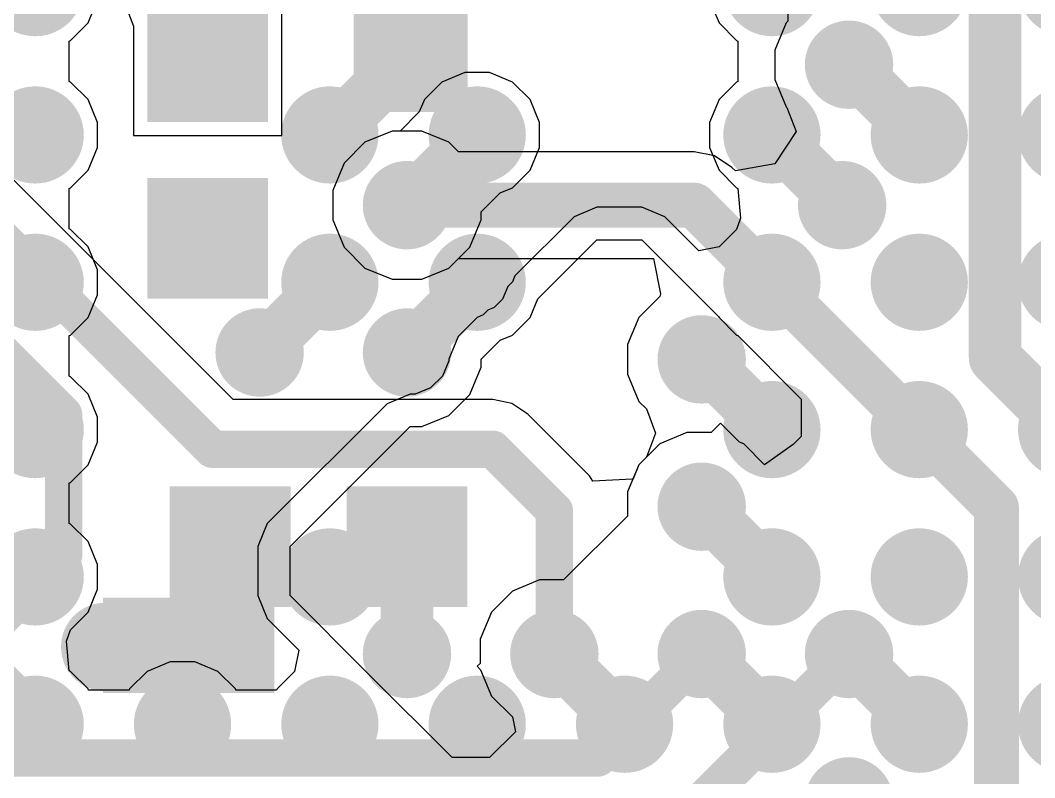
# Model space of a CAD drawing. Header units: millimetres. Extents: x -8 to 96, y -10 to 27.
# Drawn here: x 5.231 to 8.673, y 15.646 to 18.217 of the extents above; entities that cross this region are included whole.
import ezdxf

# ---------------------------------------------------------------- set-up
doc = ezdxf.new("R2010")
doc.units = ezdxf.units.MM
for name, color, linetype in [('BottomLayer', 5, 'Continuous'), ('BottomPaste', 16, 'Continuous'), ('BottomSolder', 6, 'Continuous'), ('TopLayer', 1, 'Continuous'), ('TopPaste', 8, 'Continuous'), ('TopSolder', 216, 'Continuous'), ('ViaHoleLayer', 16, 'Continuous')]:
    doc.layers.add(name, color=color, linetype=linetype)

# ---------------------------------------------------------------- blocks, each defined once
blk = doc.blocks.new('82_VFBGA_10')
at = {"layer": 'TopLayer'}
h = blk.add_hatch(color=1, dxfattribs=at)
edge = h.paths.add_edge_path()
edge.add_arc((-1.25, 0.25), 0.11, 0, 360)
h = blk.add_hatch(color=1, dxfattribs=at)
edge = h.paths.add_edge_path()
edge.add_arc((-0.25, 0.25), 0.11, 0, 360)
h = blk.add_hatch(color=1, dxfattribs=at)
edge = h.paths.add_edge_path()
edge.add_arc((0.25, 0.25), 0.11, 0, 360)
h = blk.add_hatch(color=1, dxfattribs=at)
edge = h.paths.add_edge_path()
edge.add_arc((1.25, 0.25), 0.11, 0, 360)
h = blk.add_hatch(color=1, dxfattribs=at)
edge = h.paths.add_edge_path()
edge.add_arc((1.75, 0.25), 0.11, 0, 360)
h = blk.add_hatch(color=1, dxfattribs=at)
edge = h.paths.add_edge_path()
edge.add_arc((2.25, 0.25), 0.11, 0, 360)
h = blk.add_hatch(color=1, dxfattribs=at)
edge = h.paths.add_edge_path()
edge.add_arc((-1.25, -0.25), 0.11, 0, 360)
h = blk.add_hatch(color=1, dxfattribs=at)
edge = h.paths.add_edge_path()
edge.add_arc((-0.25, -0.25), 0.11, 0, 360)
h = blk.add_hatch(color=1, dxfattribs=at)
edge = h.paths.add_edge_path()
edge.add_arc((0.25, -0.25), 0.11, 0, 360)
h = blk.add_hatch(color=1, dxfattribs=at)
edge = h.paths.add_edge_path()
edge.add_arc((1.25, -0.25), 0.11, 0, 360)
h = blk.add_hatch(color=1, dxfattribs=at)
edge = h.paths.add_edge_path()
edge.add_arc((1.75, -0.25), 0.11, 0, 360)
h = blk.add_hatch(color=1, dxfattribs=at)
edge = h.paths.add_edge_path()
edge.add_arc((2.25, -0.25), 0.11, 0, 360)
h = blk.add_hatch(color=1, dxfattribs=at)
edge = h.paths.add_edge_path()
edge.add_arc((-1.25, -0.75), 0.11, 0, 360)
h = blk.add_hatch(color=1, dxfattribs=at)
edge = h.paths.add_edge_path()
edge.add_arc((1.25, -0.75), 0.11, 0, 360)
h = blk.add_hatch(color=1, dxfattribs=at)
edge = h.paths.add_edge_path()
edge.add_arc((1.75, -0.75), 0.11, 0, 360)
h = blk.add_hatch(color=1, dxfattribs=at)
edge = h.paths.add_edge_path()
edge.add_arc((2.25, -0.75), 0.11, 0, 360)
h = blk.add_hatch(color=1, dxfattribs=at)
edge = h.paths.add_edge_path()
edge.add_arc((-1.25, -1.25), 0.11, 0, 360)
h = blk.add_hatch(color=1, dxfattribs=at)
edge = h.paths.add_edge_path()
edge.add_arc((-0.25, -1.25), 0.11, 0, 360)
h = blk.add_hatch(color=1, dxfattribs=at)
edge = h.paths.add_edge_path()
edge.add_arc((1.25, -1.25), 0.11, 0, 360)
h = blk.add_hatch(color=1, dxfattribs=at)
edge = h.paths.add_edge_path()
edge.add_arc((1.75, -1.25), 0.11, 0, 360)
h = blk.add_hatch(color=1, dxfattribs=at)
edge = h.paths.add_edge_path()
edge.add_arc((2.25, -1.25), 0.11, 0, 360)
h = blk.add_hatch(color=1, dxfattribs=at)
edge = h.paths.add_edge_path()
edge.add_arc((-1.25, -1.75), 0.11, 0, 360)
h = blk.add_hatch(color=1, dxfattribs=at)
edge = h.paths.add_edge_path()
edge.add_arc((-0.75, -1.75), 0.11, 0, 360)
h = blk.add_hatch(color=1, dxfattribs=at)
edge = h.paths.add_edge_path()
edge.add_arc((-0.25, -1.75), 0.11, 0, 360)
h = blk.add_hatch(color=1, dxfattribs=at)
edge = h.paths.add_edge_path()
edge.add_arc((0.25, -1.75), 0.11, 0, 360)
h = blk.add_hatch(color=1, dxfattribs=at)
edge = h.paths.add_edge_path()
edge.add_arc((0.75, -1.75), 0.11, 0, 360)
h = blk.add_hatch(color=1, dxfattribs=at)
edge = h.paths.add_edge_path()
edge.add_arc((1.25, -1.75), 0.11, 0, 360)
h = blk.add_hatch(color=1, dxfattribs=at)
edge = h.paths.add_edge_path()
edge.add_arc((1.75, -1.75), 0.11, 0, 360)
h = blk.add_hatch(color=1, dxfattribs=at)
edge = h.paths.add_edge_path()
edge.add_arc((2.25, -1.75), 0.11, 0, 360)
at = {"layer": 'TopPaste'}
h = blk.add_hatch(color=8, dxfattribs=at)
edge = h.paths.add_edge_path()
edge.add_arc((-1.25, 0.25), 0.11, 0, 360)
h = blk.add_hatch(color=8, dxfattribs=at)
edge = h.paths.add_edge_path()
edge.add_arc((-0.25, 0.25), 0.11, 0, 360)
h = blk.add_hatch(color=8, dxfattribs=at)
edge = h.paths.add_edge_path()
edge.add_arc((0.25, 0.25), 0.11, 0, 360)
h = blk.add_hatch(color=8, dxfattribs=at)
edge = h.paths.add_edge_path()
edge.add_arc((1.25, 0.25), 0.11, 0, 360)
h = blk.add_hatch(color=8, dxfattribs=at)
edge = h.paths.add_edge_path()
edge.add_arc((1.75, 0.25), 0.11, 0, 360)
h = blk.add_hatch(color=8, dxfattribs=at)
edge = h.paths.add_edge_path()
edge.add_arc((2.25, 0.25), 0.11, 0, 360)
h = blk.add_hatch(color=8, dxfattribs=at)
edge = h.paths.add_edge_path()
edge.add_arc((-1.25, -0.25), 0.11, 0, 360)
h = blk.add_hatch(color=8, dxfattribs=at)
edge = h.paths.add_edge_path()
edge.add_arc((-0.25, -0.25), 0.11, 0, 360)
h = blk.add_hatch(color=8, dxfattribs=at)
edge = h.paths.add_edge_path()
edge.add_arc((0.25, -0.25), 0.11, 0, 360)
h = blk.add_hatch(color=8, dxfattribs=at)
edge = h.paths.add_edge_path()
edge.add_arc((1.25, -0.25), 0.11, 0, 360)
h = blk.add_hatch(color=8, dxfattribs=at)
edge = h.paths.add_edge_path()
edge.add_arc((1.75, -0.25), 0.11, 0, 360)
h = blk.add_hatch(color=8, dxfattribs=at)
edge = h.paths.add_edge_path()
edge.add_arc((2.25, -0.25), 0.11, 0, 360)
h = blk.add_hatch(color=8, dxfattribs=at)
edge = h.paths.add_edge_path()
edge.add_arc((-1.25, -0.75), 0.11, 0, 360)
h = blk.add_hatch(color=8, dxfattribs=at)
edge = h.paths.add_edge_path()
edge.add_arc((1.25, -0.75), 0.11, 0, 360)
h = blk.add_hatch(color=8, dxfattribs=at)
edge = h.paths.add_edge_path()
edge.add_arc((1.75, -0.75), 0.11, 0, 360)
h = blk.add_hatch(color=8, dxfattribs=at)
edge = h.paths.add_edge_path()
edge.add_arc((2.25, -0.75), 0.11, 0, 360)
h = blk.add_hatch(color=8, dxfattribs=at)
edge = h.paths.add_edge_path()
edge.add_arc((-1.25, -1.25), 0.11, 0, 360)
h = blk.add_hatch(color=8, dxfattribs=at)
edge = h.paths.add_edge_path()
edge.add_arc((-0.25, -1.25), 0.11, 0, 360)
h = blk.add_hatch(color=8, dxfattribs=at)
edge = h.paths.add_edge_path()
edge.add_arc((1.25, -1.25), 0.11, 0, 360)
h = blk.add_hatch(color=8, dxfattribs=at)
edge = h.paths.add_edge_path()
edge.add_arc((1.75, -1.25), 0.11, 0, 360)
h = blk.add_hatch(color=8, dxfattribs=at)
edge = h.paths.add_edge_path()
edge.add_arc((2.25, -1.25), 0.11, 0, 360)
h = blk.add_hatch(color=8, dxfattribs=at)
edge = h.paths.add_edge_path()
edge.add_arc((-1.25, -1.75), 0.11, 0, 360)
h = blk.add_hatch(color=8, dxfattribs=at)
edge = h.paths.add_edge_path()
edge.add_arc((-0.75, -1.75), 0.11, 0, 360)
h = blk.add_hatch(color=8, dxfattribs=at)
edge = h.paths.add_edge_path()
edge.add_arc((-0.25, -1.75), 0.11, 0, 360)
h = blk.add_hatch(color=8, dxfattribs=at)
edge = h.paths.add_edge_path()
edge.add_arc((0.25, -1.75), 0.11, 0, 360)
h = blk.add_hatch(color=8, dxfattribs=at)
edge = h.paths.add_edge_path()
edge.add_arc((0.75, -1.75), 0.11, 0, 360)
h = blk.add_hatch(color=8, dxfattribs=at)
edge = h.paths.add_edge_path()
edge.add_arc((1.25, -1.75), 0.11, 0, 360)
h = blk.add_hatch(color=8, dxfattribs=at)
edge = h.paths.add_edge_path()
edge.add_arc((1.75, -1.75), 0.11, 0, 360)
h = blk.add_hatch(color=8, dxfattribs=at)
edge = h.paths.add_edge_path()
edge.add_arc((2.25, -1.75), 0.11, 0, 360)
at = {"layer": 'TopSolder'}
h = blk.add_hatch(color=216, dxfattribs=at)
edge = h.paths.add_edge_path()
edge.add_arc((-1.25, 0.75), 0.165, 0, 360)
h = blk.add_hatch(color=216, dxfattribs=at)
edge = h.paths.add_edge_path()
edge.add_arc((1.25, 0.75), 0.165, 0, 360)
h = blk.add_hatch(color=216, dxfattribs=at)
edge = h.paths.add_edge_path()
edge.add_arc((1.75, 0.75), 0.165, 0, 360)
h = blk.add_hatch(color=216, dxfattribs=at)
edge = h.paths.add_edge_path()
edge.add_arc((2.25, 0.75), 0.165, 0, 360)
h = blk.add_hatch(color=216, dxfattribs=at)
edge = h.paths.add_edge_path()
edge.add_arc((-1.25, 0.25), 0.165, 0, 360)
h = blk.add_hatch(color=216, dxfattribs=at)
edge = h.paths.add_edge_path()
edge.add_arc((-0.25, 0.25), 0.165, 0, 360)
h = blk.add_hatch(color=216, dxfattribs=at)
edge = h.paths.add_edge_path()
edge.add_arc((0.25, 0.25), 0.165, 0, 360)
h = blk.add_hatch(color=216, dxfattribs=at)
edge = h.paths.add_edge_path()
edge.add_arc((1.25, 0.25), 0.165, 0, 360)
h = blk.add_hatch(color=216, dxfattribs=at)
edge = h.paths.add_edge_path()
edge.add_arc((1.75, 0.25), 0.165, 0, 360)
h = blk.add_hatch(color=216, dxfattribs=at)
edge = h.paths.add_edge_path()
edge.add_arc((2.25, 0.25), 0.165, 0, 360)
h = blk.add_hatch(color=216, dxfattribs=at)
edge = h.paths.add_edge_path()
edge.add_arc((-1.25, -0.25), 0.165, 0, 360)
h = blk.add_hatch(color=216, dxfattribs=at)
edge = h.paths.add_edge_path()
edge.add_arc((-0.25, -0.25), 0.165, 0, 360)
h = blk.add_hatch(color=216, dxfattribs=at)
edge = h.paths.add_edge_path()
edge.add_arc((0.25, -0.25), 0.165, 0, 360)
h = blk.add_hatch(color=216, dxfattribs=at)
edge = h.paths.add_edge_path()
edge.add_arc((1.25, -0.25), 0.165, 0, 360)
h = blk.add_hatch(color=216, dxfattribs=at)
edge = h.paths.add_edge_path()
edge.add_arc((1.75, -0.25), 0.165, 0, 360)
h = blk.add_hatch(color=216, dxfattribs=at)
edge = h.paths.add_edge_path()
edge.add_arc((2.25, -0.25), 0.165, 0, 360)
h = blk.add_hatch(color=216, dxfattribs=at)
edge = h.paths.add_edge_path()
edge.add_arc((-1.25, -0.75), 0.165, 0, 360)
h = blk.add_hatch(color=216, dxfattribs=at)
edge = h.paths.add_edge_path()
edge.add_arc((1.25, -0.75), 0.165, 0, 360)
h = blk.add_hatch(color=216, dxfattribs=at)
edge = h.paths.add_edge_path()
edge.add_arc((1.75, -0.75), 0.165, 0, 360)
h = blk.add_hatch(color=216, dxfattribs=at)
edge = h.paths.add_edge_path()
edge.add_arc((2.25, -0.75), 0.165, 0, 360)
h = blk.add_hatch(color=216, dxfattribs=at)
edge = h.paths.add_edge_path()
edge.add_arc((-1.25, -1.25), 0.165, 0, 360)
h = blk.add_hatch(color=216, dxfattribs=at)
edge = h.paths.add_edge_path()
edge.add_arc((-0.25, -1.25), 0.165, 0, 360)
h = blk.add_hatch(color=216, dxfattribs=at)
edge = h.paths.add_edge_path()
edge.add_arc((1.25, -1.25), 0.165, 0, 360)
h = blk.add_hatch(color=216, dxfattribs=at)
edge = h.paths.add_edge_path()
edge.add_arc((1.75, -1.25), 0.165, 0, 360)
h = blk.add_hatch(color=216, dxfattribs=at)
edge = h.paths.add_edge_path()
edge.add_arc((2.25, -1.25), 0.165, 0, 360)
h = blk.add_hatch(color=216, dxfattribs=at)
edge = h.paths.add_edge_path()
edge.add_arc((-1.25, -1.75), 0.165, 0, 360)
h = blk.add_hatch(color=216, dxfattribs=at)
edge = h.paths.add_edge_path()
edge.add_arc((-0.75, -1.75), 0.165, 0, 360)
h = blk.add_hatch(color=216, dxfattribs=at)
edge = h.paths.add_edge_path()
edge.add_arc((-0.25, -1.75), 0.165, 0, 360)
h = blk.add_hatch(color=216, dxfattribs=at)
edge = h.paths.add_edge_path()
edge.add_arc((0.25, -1.75), 0.165, 0, 360)
h = blk.add_hatch(color=216, dxfattribs=at)
edge = h.paths.add_edge_path()
edge.add_arc((0.75, -1.75), 0.165, 0, 360)
h = blk.add_hatch(color=216, dxfattribs=at)
edge = h.paths.add_edge_path()
edge.add_arc((1.25, -1.75), 0.165, 0, 360)
h = blk.add_hatch(color=216, dxfattribs=at)
edge = h.paths.add_edge_path()
edge.add_arc((1.75, -1.75), 0.165, 0, 360)
h = blk.add_hatch(color=216, dxfattribs=at)
edge = h.paths.add_edge_path()
edge.add_arc((2.25, -1.75), 0.165, 0, 360)
blk = doc.blocks.new('C___0201_B_78')
at = {"layer": 'BottomLayer'}
for points in [[(-0.45, 0.15), (-0.15, 0.15), (-0.15, -0.15), (-0.45, -0.15)], [(0.15, 0.15), (0.45, 0.15), (0.45, -0.15), (0.15, -0.15)]]:
    blk.add_hatch(color=5, dxfattribs=at).paths.add_polyline_path(points)
at = {"layer": 'BottomPaste'}
for points in [[(-0.45, 0.15), (-0.15, 0.15), (-0.15, -0.15), (-0.45, -0.15)], [(0.15, 0.15), (0.45, 0.15), (0.45, -0.15), (0.15, -0.15)]]:
    blk.add_hatch(color=16, dxfattribs=at).paths.add_polyline_path(points)
at = {"layer": 'BottomSolder'}
for points in [[(-0.505, 0.205), (-0.095, 0.205), (-0.095, -0.205), (-0.505, -0.205)], [(0.095, 0.205), (0.505, 0.205), (0.505, -0.205), (0.095, -0.205)]]:
    blk.add_hatch(color=6, dxfattribs=at).paths.add_polyline_path(points)
blk = doc.blocks.new('C___0201_B_80')
at = {"layer": 'BottomLayer'}
for points in [[(-0.45, 0.15), (-0.15, 0.15), (-0.15, -0.15), (-0.45, -0.15)], [(0.15, 0.15), (0.45, 0.15), (0.45, -0.15), (0.15, -0.15)]]:
    blk.add_hatch(color=5, dxfattribs=at).paths.add_polyline_path(points)
at = {"layer": 'BottomPaste'}
for points in [[(-0.45, 0.15), (-0.15, 0.15), (-0.15, -0.15), (-0.45, -0.15)], [(0.15, 0.15), (0.45, 0.15), (0.45, -0.15), (0.15, -0.15)]]:
    blk.add_hatch(color=16, dxfattribs=at).paths.add_polyline_path(points)
at = {"layer": 'BottomSolder'}
for points in [[(-0.505, 0.205), (-0.095, 0.205), (-0.095, -0.205), (-0.505, -0.205)], [(0.095, 0.205), (0.505, 0.205), (0.505, -0.205), (0.095, -0.205)]]:
    blk.add_hatch(color=6, dxfattribs=at).paths.add_polyline_path(points)

msp = doc.modelspace()

# ---------------------------------------------------------------- hatches: boundary and pattern name
at = {"layer": 'BottomLayer'}
for points in [[(6.362, 17.9054), (6.7492, 17.9054), (6.7492, 19.2224), (6.362, 19.2224)], [(5.7935, 15.9343), (6.0935, 15.9343), (6.0935, 16.5808), (5.7935, 16.5808)], [(5.5118, 15.9343), (6.0935, 15.9343), (6.0935, 16.257), (5.5118, 16.257)]]:
    msp.add_hatch(color=5, dxfattribs=at).paths.add_polyline_path(points)
h = msp.add_hatch(color=5, dxfattribs=at)
edge = h.paths.add_edge_path()
edge.add_arc((6.5201, 18.0661), 0.15, 0, 360)
h = msp.add_hatch(color=5, dxfattribs=at)
edge = h.paths.add_edge_path()
edge.add_arc((8.0435, 18.0661), 0.15, 0, 360)
h = msp.add_hatch(color=5, dxfattribs=at)
edge = h.paths.add_edge_path()
edge.add_arc((6.5435, 17.5895), 0.15, 0, 360)
h = msp.add_hatch(color=5, dxfattribs=at)
edge = h.paths.add_edge_path()
edge.add_arc((8.0201, 17.5895), 0.15, 0, 360)
h = msp.add_hatch(color=5, dxfattribs=at)
edge = h.paths.add_edge_path()
edge.add_arc((6.0435, 17.0895), 0.15, 0, 360)
h = msp.add_hatch(color=5, dxfattribs=at)
edge = h.paths.add_edge_path()
edge.add_arc((6.5435, 17.0895), 0.15, 0, 360)
h = msp.add_hatch(color=5, dxfattribs=at)
edge = h.paths.add_edge_path()
edge.add_arc((7.5435, 17.0661), 0.15, 0, 360)
h = msp.add_hatch(color=5, dxfattribs=at)
edge = h.paths.add_edge_path()
edge.add_arc((7.5435, 16.5661), 0.15, 0, 360)
h = msp.add_hatch(color=5, dxfattribs=at)
edge = h.paths.add_edge_path()
edge.add_arc((5.5195, 16.0901), 0.15, 0, 360)
h = msp.add_hatch(color=5, dxfattribs=at)
edge = h.paths.add_edge_path()
edge.add_arc((6.5435, 16.0661), 0.15, 0, 360)
h = msp.add_hatch(color=5, dxfattribs=at)
edge = h.paths.add_edge_path()
edge.add_arc((7.0435, 16.0661), 0.15, 0, 360)
h = msp.add_hatch(color=5, dxfattribs=at)
edge = h.paths.add_edge_path()
edge.add_arc((7.5435, 16.0661), 0.15, 0, 360)
h = msp.add_hatch(color=5, dxfattribs=at)
edge = h.paths.add_edge_path()
edge.add_arc((8.0435, 16.0661), 0.15, 0, 360)
h = msp.add_hatch(color=5, dxfattribs=at)
edge = h.paths.add_edge_path()
edge.add_arc((8.0435, 15.5661), 0.15, 0, 360)
at = {"layer": 'TopLayer'}
h = msp.add_hatch(color=1, dxfattribs=at)
edge = h.paths.add_edge_path()
edge.add_arc((6.5201, 18.0661), 0.15, 0, 360)
h = msp.add_hatch(color=1, dxfattribs=at)
edge = h.paths.add_edge_path()
edge.add_arc((8.0435, 18.0661), 0.15, 0, 360)
h = msp.add_hatch(color=1, dxfattribs=at)
edge = h.paths.add_edge_path()
edge.add_arc((6.5435, 17.5895), 0.15, 0, 360)
h = msp.add_hatch(color=1, dxfattribs=at)
edge = h.paths.add_edge_path()
edge.add_arc((8.0201, 17.5895), 0.15, 0, 360)
h = msp.add_hatch(color=1, dxfattribs=at)
edge = h.paths.add_edge_path()
edge.add_arc((6.0435, 17.0895), 0.15, 0, 360)
h = msp.add_hatch(color=1, dxfattribs=at)
edge = h.paths.add_edge_path()
edge.add_arc((6.5435, 17.0895), 0.15, 0, 360)
h = msp.add_hatch(color=1, dxfattribs=at)
edge = h.paths.add_edge_path()
edge.add_arc((7.5435, 17.0661), 0.15, 0, 360)
h = msp.add_hatch(color=1, dxfattribs=at)
edge = h.paths.add_edge_path()
edge.add_arc((7.5435, 16.5661), 0.15, 0, 360)
h = msp.add_hatch(color=1, dxfattribs=at)
edge = h.paths.add_edge_path()
edge.add_arc((5.5195, 16.0901), 0.15, 0, 360)
h = msp.add_hatch(color=1, dxfattribs=at)
edge = h.paths.add_edge_path()
edge.add_arc((6.5435, 16.0661), 0.15, 0, 360)
h = msp.add_hatch(color=1, dxfattribs=at)
edge = h.paths.add_edge_path()
edge.add_arc((7.0435, 16.0661), 0.15, 0, 360)
h = msp.add_hatch(color=1, dxfattribs=at)
edge = h.paths.add_edge_path()
edge.add_arc((7.5435, 16.0661), 0.15, 0, 360)
h = msp.add_hatch(color=1, dxfattribs=at)
edge = h.paths.add_edge_path()
edge.add_arc((8.0435, 16.0661), 0.15, 0, 360)
h = msp.add_hatch(color=1, dxfattribs=at)
edge = h.paths.add_edge_path()
edge.add_arc((8.0435, 15.5661), 0.15, 0, 360)
at = {"layer": 'ViaHoleLayer'}
h = msp.add_hatch(color=16, dxfattribs=at)
edge = h.paths.add_edge_path()
edge.add_arc((6.5201, 18.0661), 0.075, 0, 360)
h = msp.add_hatch(color=16, dxfattribs=at)
edge = h.paths.add_edge_path()
edge.add_arc((8.0435, 18.0661), 0.075, 0, 360)
h = msp.add_hatch(color=16, dxfattribs=at)
edge = h.paths.add_edge_path()
edge.add_arc((6.5435, 17.5895), 0.075, 0, 360)
h = msp.add_hatch(color=16, dxfattribs=at)
edge = h.paths.add_edge_path()
edge.add_arc((8.0201, 17.5895), 0.075, 0, 360)
h = msp.add_hatch(color=16, dxfattribs=at)
edge = h.paths.add_edge_path()
edge.add_arc((6.0435, 17.0895), 0.075, 0, 360)
h = msp.add_hatch(color=16, dxfattribs=at)
edge = h.paths.add_edge_path()
edge.add_arc((6.5435, 17.0895), 0.075, 0, 360)
h = msp.add_hatch(color=16, dxfattribs=at)
edge = h.paths.add_edge_path()
edge.add_arc((7.5435, 17.0661), 0.075, 0, 360)
h = msp.add_hatch(color=16, dxfattribs=at)
edge = h.paths.add_edge_path()
edge.add_arc((7.5435, 16.5661), 0.075, 0, 360)
h = msp.add_hatch(color=16, dxfattribs=at)
edge = h.paths.add_edge_path()
edge.add_arc((5.5195, 16.0901), 0.075, 0, 360)
h = msp.add_hatch(color=16, dxfattribs=at)
edge = h.paths.add_edge_path()
edge.add_arc((6.5435, 16.0661), 0.075, 0, 360)
h = msp.add_hatch(color=16, dxfattribs=at)
edge = h.paths.add_edge_path()
edge.add_arc((7.0435, 16.0661), 0.075, 0, 360)
h = msp.add_hatch(color=16, dxfattribs=at)
edge = h.paths.add_edge_path()
edge.add_arc((7.5435, 16.0661), 0.075, 0, 360)
h = msp.add_hatch(color=16, dxfattribs=at)
edge = h.paths.add_edge_path()
edge.add_arc((8.0435, 16.0661), 0.075, 0, 360)

# ---------------------------------------------------------------- linework, layer by layer
at = {"layer": 'BottomLayer'}
for p, q in [((7.8334, 18.3519), (7.8361, 18.2145)), ((5.5701, 18.3145), (5.6158, 18.1972)), ((6.119, 17.8254), (6.119, 18.3286)), ((7.8361, 18.2145), (7.8302, 18.2086)), ((5.6158, 18.1972), (5.6158, 17.8254)), ((7.8302, 18.2086), (7.7919, 18.1161)), ((7.7919, 18.1161), (7.7919, 18.0161)), ((5.9535, 16.9294), (4.8395, 18.0433)), ((7.7919, 18.0161), (7.8302, 17.9236)), ((7.8302, 17.9236), (7.8323, 17.9215)), ((7.8323, 17.9215), (7.8635, 17.8397)), ((6.4935, 17.8411), (6.401, 17.8028)), ((6.5936, 17.8411), (6.4935, 17.8411)), ((6.686, 17.8028), (6.5936, 17.8411)), ((7.8635, 17.8397), (7.792, 17.7294)), ((5.6158, 17.8254), (6.119, 17.8254)), ((6.401, 17.8028), (6.3302, 17.7321)), ((6.7181, 17.7708), (6.686, 17.8028)), ((7.518, 17.7708), (6.7181, 17.7708)), ((7.5874, 17.757), (7.518, 17.7708)), ((6.3302, 17.7321), (6.2919, 17.6396)), ((7.6462, 17.7177), (7.5874, 17.757)), ((7.792, 17.7294), (7.6584, 17.7055)), ((7.6584, 17.7055), (7.6462, 17.7177)), ((6.2919, 17.6396), (6.2919, 17.5395)), ((6.2919, 17.5395), (6.3302, 17.447)), ((6.3302, 17.447), (6.401, 17.3762)), ((6.686, 17.3762), (6.7181, 17.4083)), ((6.7181, 17.4083), (7.3802, 17.4083)), ((7.3802, 17.4083), (7.404, 17.2887)), ((6.401, 17.3762), (6.4935, 17.3379)), ((6.5936, 17.3379), (6.686, 17.3762)), ((6.4935, 17.3379), (6.5936, 17.3379)), ((7.404, 17.2887), (7.401, 17.2794)), ((7.401, 17.2794), (7.3302, 17.2086)), ((7.3302, 17.2086), (7.2919, 17.1161)), ((7.2919, 17.1161), (7.2919, 17.0161)), ((7.2919, 17.0161), (7.3302, 16.9236)), ((6.8345, 16.9294), (5.9535, 16.9294)), ((6.8989, 16.9165), (6.8345, 16.9294)), ((6.9535, 16.88), (6.8989, 16.9165)), ((7.3302, 16.9236), (7.3557, 16.8981)), ((7.1626, 16.671), (6.9535, 16.88)), ((7.3557, 16.8981), (7.387, 16.8161)), ((7.387, 16.8161), (7.3557, 16.7341)), ((7.3557, 16.7341), (7.3302, 16.7086)), ((7.3302, 16.7086), (7.3105, 16.6609)), ((7.1746, 16.653), (7.1626, 16.671)), ((7.3105, 16.6609), (7.3076, 16.6597)), ((7.3076, 16.6597), (7.1746, 16.653))]:
    msp.add_line(p, q, dxfattribs=at)
for points, const_width in [([(5.8674, 18.077), (5.8674, 18.4619)], 0.1778), ([(8.5388, 17.0708), (8.5388, 18.4374)], 0.1778), ([(4.6712, 17.9736), (5.8838, 16.761)], 0.127), ([(4.3772, 17.8801), (5.3782, 16.8791)], 0.127), ([(6.5435, 17.5895), (7.518, 17.5895)], 0.1524), ([(7.518, 17.5895), (8.5435, 16.564)], 0.1524), ([(8.5388, 17.0708), (9.0201, 16.5895)], 0.1778), ([(5.3782, 16.4008), (5.3782, 16.8791)], 0.127), ([(5.8838, 16.761), (6.8345, 16.761)], 0.127), ([(6.8345, 16.761), (7.0435, 16.552)], 0.127), ([(8.5435, 13.0518), (8.5435, 16.564)], 0.1524), ([(7.0435, 16.0661), (7.0435, 16.552)], 0.127), ([(6.5435, 16.0661), (6.5435, 16.4308)], 0.1778), ([(5.0435, 16.0661), (5.3782, 16.4008)], 0.127), ([(7.1907, 15.7133), (7.5435, 16.0661)], 0.127), ([(7.4176, 15.4402), (8.0435, 16.0661)], 0.127), ([(2.9709, 15.7133), (7.1907, 15.7133)], 0.127)]:
    msp.add_lwpolyline(points, dxfattribs=dict(at, const_width=const_width))
for points, const_width in [([(5.823, 18.077, 1), (5.9119, 18.077, 1)], 0.0889), ([(6.5054, 17.5895, 1), (6.5816, 17.5895, 1)], 0.0762), ([(7.4799, 17.5895, 1), (7.5561, 17.5895, 1)], 0.0762), ([(7.4799, 17.5895, 1), (7.5561, 17.5895, 1)], 0.0762), ([(8.4944, 17.0708, 1), (8.5833, 17.0708, 1)], 0.0889), ([(8.4944, 17.0708, 1), (8.5833, 17.0708, 1)], 0.0889), ([(5.3464, 16.8791, 1), (5.4099, 16.8791, 1)], 0.0635), ([(5.3464, 16.8791, 1), (5.4099, 16.8791, 1)], 0.0635), ([(5.852, 16.761, 1), (5.9155, 16.761, 1)], 0.0635), ([(5.852, 16.761, 1), (5.9155, 16.761, 1)], 0.0635), ([(6.8027, 16.761, 1), (6.8662, 16.761, 1)], 0.0635), ([(6.8027, 16.761, 1), (6.8662, 16.761, 1)], 0.0635), ([(8.5054, 16.564, 1), (8.5816, 16.564, 1)], 0.0762), ([(8.5054, 16.564, 1), (8.5816, 16.564, 1)], 0.0762), ([(7.0118, 16.552, 1), (7.0753, 16.552, 1)], 0.0635), ([(7.0118, 16.552, 1), (7.0753, 16.552, 1)], 0.0635), ([(6.4991, 16.4308, 1), (6.588, 16.4308, 1)], 0.0889), ([(5.3464, 16.4008, 1), (5.4099, 16.4008, 1)], 0.0635), ([(5.3464, 16.4008, 1), (5.4099, 16.4008, 1)], 0.0635), ([(6.4991, 16.0661, 1), (6.588, 16.0661, 1)], 0.0889), ([(7.0118, 16.0661, 1), (7.0753, 16.0661, 1)], 0.0635), ([(7.5118, 16.0661, 1), (7.5753, 16.0661, 1)], 0.0635), ([(8.0118, 16.0661, 1), (8.0753, 16.0661, 1)], 0.0635), ([(7.159, 15.7133, 1), (7.2225, 15.7133, 1)], 0.0635), ([(7.159, 15.7133, 1), (7.2225, 15.7133, 1)], 0.0635)]:
    msp.add_lwpolyline(points, format="xyb", close=True, dxfattribs=dict(at, const_width=const_width))
at = {"layer": 'TopLayer'}
for p, q in [((5.4612, 18.208), (5.4786, 18.2499)), ((7.5851, 18.2499), (7.6024, 18.208)), ((5.4017, 18.1484), (5.4612, 18.208)), ((7.6024, 18.208), (7.662, 18.1484)), ((5.3971, 18.1466), (5.4017, 18.1484)), ((5.3971, 18.0091), (5.3971, 18.1466)), ((7.662, 18.1484), (7.6665, 18.1466)), ((7.6665, 18.1466), (7.6665, 18.0091)), ((6.7397, 18.0394), (6.662, 18.0072)), ((6.8239, 18.0394), (6.7397, 18.0394)), ((6.9017, 18.0072), (6.8239, 18.0394)), ((5.4017, 18.0072), (5.3971, 18.0091)), ((5.4612, 17.9477), (5.4017, 18.0072)), ((6.662, 18.0072), (6.6024, 17.9477)), ((6.9612, 17.9477), (6.9017, 18.0072)), ((7.662, 18.0072), (7.6024, 17.9477)), ((7.6665, 18.0091), (7.662, 18.0072)), ((5.4934, 17.8699), (5.4612, 17.9477)), ((6.6024, 17.9477), (6.5851, 17.9058)), ((6.9934, 17.8699), (6.9612, 17.9477)), ((7.6024, 17.9477), (7.5702, 17.8699)), ((6.5851, 17.9058), (6.5204, 17.8411)), ((5.4934, 17.7857), (5.4934, 17.8699)), ((6.9934, 17.7857), (6.9934, 17.8699)), ((7.5702, 17.8699), (7.5702, 17.7857)), ((6.4935, 17.8411), (6.401, 17.8028)), ((6.5204, 17.8411), (6.4935, 17.8411)), ((6.401, 17.8028), (6.3302, 17.7321)), ((5.4612, 17.708), (5.4934, 17.7857)), ((6.9612, 17.708), (6.9934, 17.7857)), ((7.5702, 17.7857), (7.6024, 17.708)), ((6.3302, 17.7321), (6.2919, 17.6396)), ((5.4017, 17.6484), (5.4612, 17.708)), ((6.9017, 17.6484), (6.9612, 17.708)), ((7.6024, 17.708), (7.662, 17.6484)), ((5.3971, 17.6466), (5.4017, 17.6484)), ((5.3971, 17.5091), (5.3971, 17.6466)), ((6.2919, 17.6396), (6.2919, 17.5395)), ((6.7951, 17.5664), (6.8597, 17.6311)), ((6.8597, 17.6311), (6.9017, 17.6484)), ((7.662, 17.6484), (7.6665, 17.6466)), ((7.6665, 17.6466), (7.675, 17.5458)), ((6.7951, 17.5395), (6.7951, 17.5664)), ((7.1882, 17.5822), (7.1105, 17.55)), ((7.3406, 17.5822), (7.1882, 17.5822)), ((7.4184, 17.55), (7.3406, 17.5822)), ((6.2919, 17.5395), (6.3302, 17.447)), ((6.7568, 17.447), (6.7951, 17.5395)), ((7.1105, 17.55), (6.9098, 17.3493)), ((7.5342, 17.4341), (7.4184, 17.55)), ((7.675, 17.5458), (7.6619, 17.5072)), ((5.4017, 17.5072), (5.3971, 17.5091)), ((5.4612, 17.4477), (5.4017, 17.5072)), ((7.6619, 17.5072), (7.6024, 17.4477)), ((6.9875, 17.2715), (7.1882, 17.4722)), ((7.1882, 17.4722), (7.3406, 17.4722)), ((7.3406, 17.4722), (7.6007, 17.2121)), ((5.4934, 17.3699), (5.4612, 17.4477)), ((6.3302, 17.447), (6.401, 17.3762)), ((6.686, 17.3762), (6.7568, 17.447)), ((7.6024, 17.4477), (7.5342, 17.4341)), ((5.4934, 17.2857), (5.4934, 17.3699)), ((6.401, 17.3762), (6.4935, 17.3379)), ((6.5936, 17.3379), (6.686, 17.3762)), ((6.9098, 17.3493), (6.9014, 17.3291)), ((6.4935, 17.3379), (6.5936, 17.3379)), ((6.9014, 17.3291), (6.8859, 17.3136)), ((5.4612, 17.208), (5.4934, 17.2857)), ((6.8859, 17.3136), (6.868, 17.2703)), ((6.868, 17.2703), (6.8394, 17.2417)), ((6.9612, 17.208), (6.9875, 17.2715)), ((6.8022, 17.2172), (6.782, 17.2088)), ((6.8177, 17.2327), (6.8022, 17.2172)), ((6.8394, 17.2417), (6.8177, 17.2327)), ((7.6007, 17.2121), (7.6024, 17.208)), ((5.4017, 17.1484), (5.4612, 17.208)), ((6.782, 17.2088), (6.7174, 17.1442)), ((6.9017, 17.1484), (6.9612, 17.208)), ((7.6024, 17.208), (7.662, 17.1484)), ((5.3971, 17.1466), (5.4017, 17.1484)), ((5.3971, 17.0091), (5.3971, 17.1466)), ((6.7174, 17.1442), (6.6852, 17.0665)), ((6.8597, 17.1311), (6.9017, 17.1484)), ((7.662, 17.1484), (7.6661, 17.1467)), ((7.6661, 17.1467), (7.8815, 16.9314)), ((6.7951, 17.0665), (6.8597, 17.1311)), ((6.6852, 17.0614), (6.6636, 17.0093)), ((6.6852, 17.0665), (6.6852, 17.0614)), ((6.7568, 16.947), (6.7951, 17.0395)), ((6.7951, 17.0395), (6.7951, 17.0665)), ((5.4017, 17.0072), (5.3971, 17.0091)), ((5.4612, 16.9477), (5.4017, 17.0072)), ((6.6636, 17.0093), (6.6238, 16.9695)), ((5.4934, 16.8699), (5.4612, 16.9477)), ((6.5539, 16.9479), (6.4762, 16.9157)), ((6.5717, 16.9479), (6.5539, 16.9479)), ((6.6238, 16.9695), (6.5717, 16.9479)), ((6.686, 16.8762), (6.7568, 16.947)), ((6.4762, 16.9157), (6.0691, 16.5086)), ((7.8815, 16.9314), (7.8815, 16.8044)), ((5.4934, 16.7857), (5.4934, 16.8699)), ((6.5936, 16.8379), (6.686, 16.8762)), ((6.1468, 16.4308), (6.5539, 16.8379)), ((6.5539, 16.8379), (6.5936, 16.8379)), ((7.6073, 16.8499), (7.5751, 16.8177)), ((7.672, 16.7852), (7.6073, 16.8499)), ((7.4935, 16.8177), (7.401, 16.7794)), ((7.5751, 16.8177), (7.4935, 16.8177)), ((7.8815, 16.8044), (7.8542, 16.7771)), ((5.4612, 16.708), (5.4934, 16.7857)), ((7.401, 16.7794), (7.3302, 16.7086)), ((7.6861, 16.7794), (7.672, 16.7852)), ((7.7568, 16.7086), (7.6861, 16.7794)), ((7.8542, 16.7771), (7.7568, 16.7086)), ((5.4017, 16.6484), (5.4612, 16.708)), ((7.3302, 16.7086), (7.2919, 16.6161)), ((5.3971, 16.6466), (5.4017, 16.6484)), ((5.3971, 16.5091), (5.3971, 16.6466)), ((7.2919, 16.6161), (7.2919, 16.5345)), ((7.2919, 16.5345), (7.0751, 16.3177)), ((5.4017, 16.5072), (5.3971, 16.5091)), ((5.4612, 16.4477), (5.4017, 16.5072)), ((6.0691, 16.5086), (6.0368, 16.4308)), ((5.4934, 16.3699), (5.4612, 16.4477)), ((6.0368, 16.4308), (6.0368, 16.2645)), ((6.1468, 16.2645), (6.1468, 16.4308)), ((5.4934, 16.2857), (5.4934, 16.3699)), ((6.9935, 16.3177), (6.901, 16.2794)), ((7.0751, 16.3177), (6.9935, 16.3177)), ((5.4612, 16.208), (5.4934, 16.2857)), ((6.0368, 16.2645), (6.0691, 16.1868)), ((6.4121, 15.9993), (6.1468, 16.2645)), ((6.901, 16.2794), (6.8302, 16.2086)), ((5.4017, 16.1484), (5.4612, 16.208)), ((6.0691, 16.1868), (6.1763, 16.0795)), ((6.8302, 16.2086), (6.7919, 16.1161)), ((5.3886, 16.1099), (5.4017, 16.1484)), ((5.3971, 16.0091), (5.3886, 16.1099)), ((6.7919, 16.1161), (6.7919, 16.0345)), ((6.1763, 16.0795), (6.1619, 16.0072)), ((5.4017, 16.0072), (5.3971, 16.0091)), ((5.4612, 15.9477), (5.4017, 16.0072)), ((5.6619, 16.0072), (5.6024, 15.9477)), ((5.7397, 16.0394), (5.6619, 16.0072)), ((5.8239, 16.0394), (5.7397, 16.0394)), ((5.9017, 16.0072), (5.8239, 16.0394)), ((5.9612, 15.9477), (5.9017, 16.0072)), ((6.1619, 16.0072), (6.1024, 15.9477)), ((6.7919, 16.0345), (6.7818, 16.0244)), ((6.7818, 16.0244), (6.7932, 16.013)), ((6.7932, 16.013), (6.8302, 15.9236)), ((6.6969, 15.7144), (6.4121, 15.9993)), ((5.4631, 15.9431), (5.4612, 15.9477)), ((5.6005, 15.9431), (5.4631, 15.9431)), ((5.6024, 15.9477), (5.6005, 15.9431)), ((5.9631, 15.9431), (5.9612, 15.9477)), ((6.1005, 15.9431), (5.9631, 15.9431)), ((6.1024, 15.9477), (6.1005, 15.9431)), ((6.8302, 15.9236), (6.901, 15.8528)), ((6.901, 15.8528), (6.9112, 15.8016)), ((6.9112, 15.8016), (6.8239, 15.7144)), ((6.8239, 15.7144), (6.6969, 15.7144))]:
    msp.add_line(p, q, dxfattribs=at)
for points, const_width in [([(6.2818, 17.8278), (6.5201, 18.0661)], 0.1778), ([(8.0435, 18.0661), (8.2818, 17.8278)], 0.1778), ([(6.2818, 17.8207), (6.2818, 17.8278)], 0.1524), ([(6.5435, 17.5895), (6.7818, 17.8278)], 0.1778), ([(7.7818, 17.8278), (8.0201, 17.5895)], 0.1778), ([(6.0435, 17.0895), (6.2818, 17.3278)], 0.1778), ([(6.2818, 17.3278), (6.2818, 17.3349)], 0.1524), ([(6.5435, 17.0895), (6.7818, 17.3278)], 0.1778), ([(7.5435, 17.0661), (7.7818, 16.8278)], 0.1778), ([(7.5435, 16.5661), (7.7818, 16.3278)], 0.1778), ([(5.0435, 16.0661), (5.2818, 15.8278)], 0.1778), ([(7.0435, 16.0661), (7.2818, 15.8278)], 0.1778), ([(7.5435, 16.0661), (7.7818, 15.8278)], 0.1778), ([(8.0435, 16.0661), (8.2818, 15.8278)], 0.1778), ([(8.0435, 15.5661), (8.2818, 15.3278)], 0.1778)]:
    msp.add_lwpolyline(points, dxfattribs=dict(at, const_width=const_width))
for points, const_width in [([(6.4756, 18.0661, 1), (6.5645, 18.0661, 1)], 0.0889), ([(7.9991, 18.0661, 1), (8.088, 18.0661, 1)], 0.0889), ([(6.2374, 17.8278, 1), (6.3263, 17.8278, 1)], 0.0889), ([(6.2437, 17.8278, 1), (6.3199, 17.8278, 1)], 0.0762), ([(6.7374, 17.8278, 1), (6.8263, 17.8278, 1)], 0.0889), ([(7.7374, 17.8278, 1), (7.8263, 17.8278, 1)], 0.0889), ([(8.2374, 17.8278, 1), (8.3263, 17.8278, 1)], 0.0889), ([(6.2437, 17.8207, 1), (6.3199, 17.8207, 1)], 0.0762), ([(6.4991, 17.5895, 1), (6.588, 17.5895, 1)], 0.0889), ([(7.9756, 17.5895, 1), (8.0645, 17.5895, 1)], 0.0889), ([(6.2374, 17.3278, 1), (6.3263, 17.3278, 1)], 0.0889), ([(6.2437, 17.3349, 1), (6.3199, 17.3349, 1)], 0.0762), ([(6.2437, 17.3278, 1), (6.3199, 17.3278, 1)], 0.0762), ([(6.7374, 17.3278, 1), (6.8263, 17.3278, 1)], 0.0889), ([(5.9991, 17.0895, 1), (6.088, 17.0895, 1)], 0.0889), ([(6.4991, 17.0895, 1), (6.588, 17.0895, 1)], 0.0889), ([(7.4991, 17.0661, 1), (7.588, 17.0661, 1)], 0.0889), ([(7.7374, 16.8278, 1), (7.8263, 16.8278, 1)], 0.0889), ([(7.4991, 16.5661, 1), (7.588, 16.5661, 1)], 0.0889), ([(7.7374, 16.3278, 1), (7.8263, 16.3278, 1)], 0.0889), ([(6.9991, 16.0661, 1), (7.088, 16.0661, 1)], 0.0889), ([(7.4991, 16.0661, 1), (7.588, 16.0661, 1)], 0.0889), ([(7.9991, 16.0661, 1), (8.088, 16.0661, 1)], 0.0889), ([(5.2374, 15.8278, 1), (5.3263, 15.8278, 1)], 0.0889), ([(7.2374, 15.8278, 1), (7.3263, 15.8278, 1)], 0.0889), ([(7.7374, 15.8278, 1), (7.8263, 15.8278, 1)], 0.0889), ([(8.2374, 15.8278, 1), (8.3263, 15.8278, 1)], 0.0889), ([(7.9991, 15.5661, 1), (8.088, 15.5661, 1)], 0.0889)]:
    msp.add_lwpolyline(points, format="xyb", close=True, dxfattribs=dict(at, const_width=const_width))

# ---------------------------------------------------------------- block references
msp.add_blockref('82_VFBGA_10', (6.5318, 17.5778))
for name, p, rotation in [('C___0201_B_78', (5.8674, 17.777), 270), ('C___0201_B_80', (6.2435, 16.4308), 180)]:
    msp.add_blockref(name, p, dxfattribs=dict(rotation=rotation))

doc.saveas('drawing.dxf')
